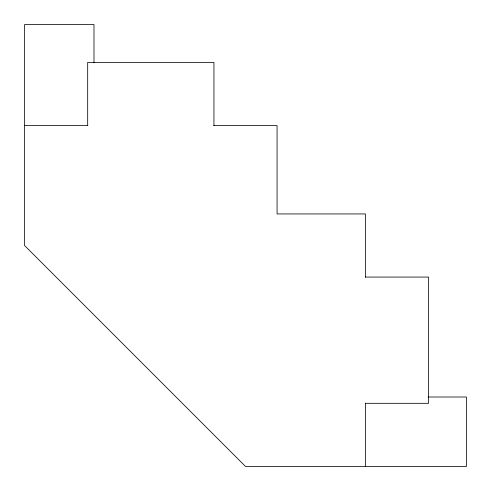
<?xml version="1.0" encoding="UTF-8"?>
<svg xmlns="http://www.w3.org/2000/svg" width="491" height="491" viewBox="0 0 491 491"><rect width="100%" height="100%" fill="white"/><g stroke="black" fill="none" stroke-linecap="round" stroke-linejoin="round"><path stroke-width="0.74" d="M24.55 125.555L87.889 125.555M213.726 125.555L277.065 125.555L277.065 213.935L365.445 213.935L365.445 277.274M365.445 277.065L428.575 277.065L428.575 403.32L365.445 403.32M428.189 397.01L466.45 397.01L466.45 466.45L245.5 466.45L24.55 245.5L24.55 24.55L93.99 24.55L93.99 62.811M365.445 403.111L365.445 466.45M213.935 125.555L213.935 62.425L87.68 62.425L87.68 125.555"/></g></svg>
